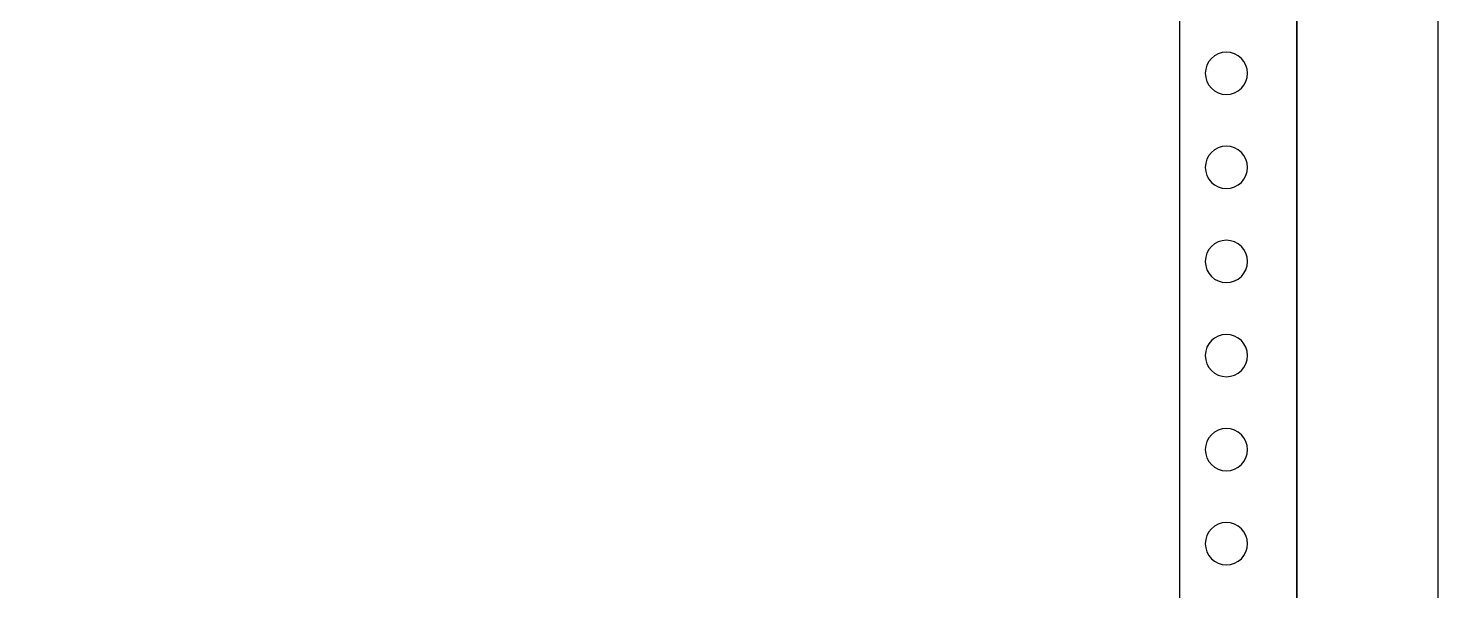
# Model space of a CAD drawing. Extents: x 1597696 to 1598296, y 413192 to 414992.
# Drawn here: x 1597996.3 to 1598296.3, y 413697.1 to 413816.7 of the extents above; entities that cross this region are included whole.
import ezdxf

# ---------------------------------------------------------------- set-up
doc = ezdxf.new("R2010")
doc.units = 0
doc.header["$MEASUREMENT"] = 0
doc.layers.add('LY-JS-BJ', color=7, linetype='Continuous')
doc.layers.add('布置图', color=20, linetype='Continuous')

# ---------------------------------------------------------------- blocks, each defined once
blk = doc.blocks.new('*U22')
at = {"layer": 'LY-JS-BJ', "color": 6}
blk.add_circle((0, 0), 4.5, dxfattribs=at)
blk = doc.blocks.new('*U23')
at = {"layer": 'LY-JS-BJ', "color": 0, "linetype": 'ByBlock', "lineweight": -2, "transparency": 16777216}
for p in [(0, -1060), (0, -1080), (0, -1100), (0, -1120), (0, -1140), (0, -1160)]:
    blk.add_blockref('*U22', p, dxfattribs=at)

msp = doc.modelspace()

# ---------------------------------------------------------------- linework, layer by layer
at = {"layer": 'LY-JS-BJ', "color": 6, "ltscale": 50}
msp.add_lwpolyline([(1598266.34, 414937.11), (1598266.34, 413192.11)], dxfattribs=at)
at = {"layer": 'LY-JS-BJ', "color": 6, "lineweight": -3}
msp.add_lwpolyline([(1598241.34, 414877.11), (1598241.34, 413277.11), (1598266.34, 413277.11), (1598266.34, 414877.11)], close=True, dxfattribs=at)
at = {"layer": '布置图', "ltscale": 50}
msp.add_lwpolyline([(1597696.34, 414992.11), (1598296.34, 414992.11), (1598296.34, 413192.11), (1597696.34, 413192.11)], close=True, dxfattribs=at)

# ---------------------------------------------------------------- block references
at = {"layer": 'LY-JS-BJ', "color": 6, "lineweight": -3, "xscale": -1}
msp.add_blockref('*U23', (1598251.34, 414867.11), dxfattribs=at)

doc.saveas('drawing.dxf')
